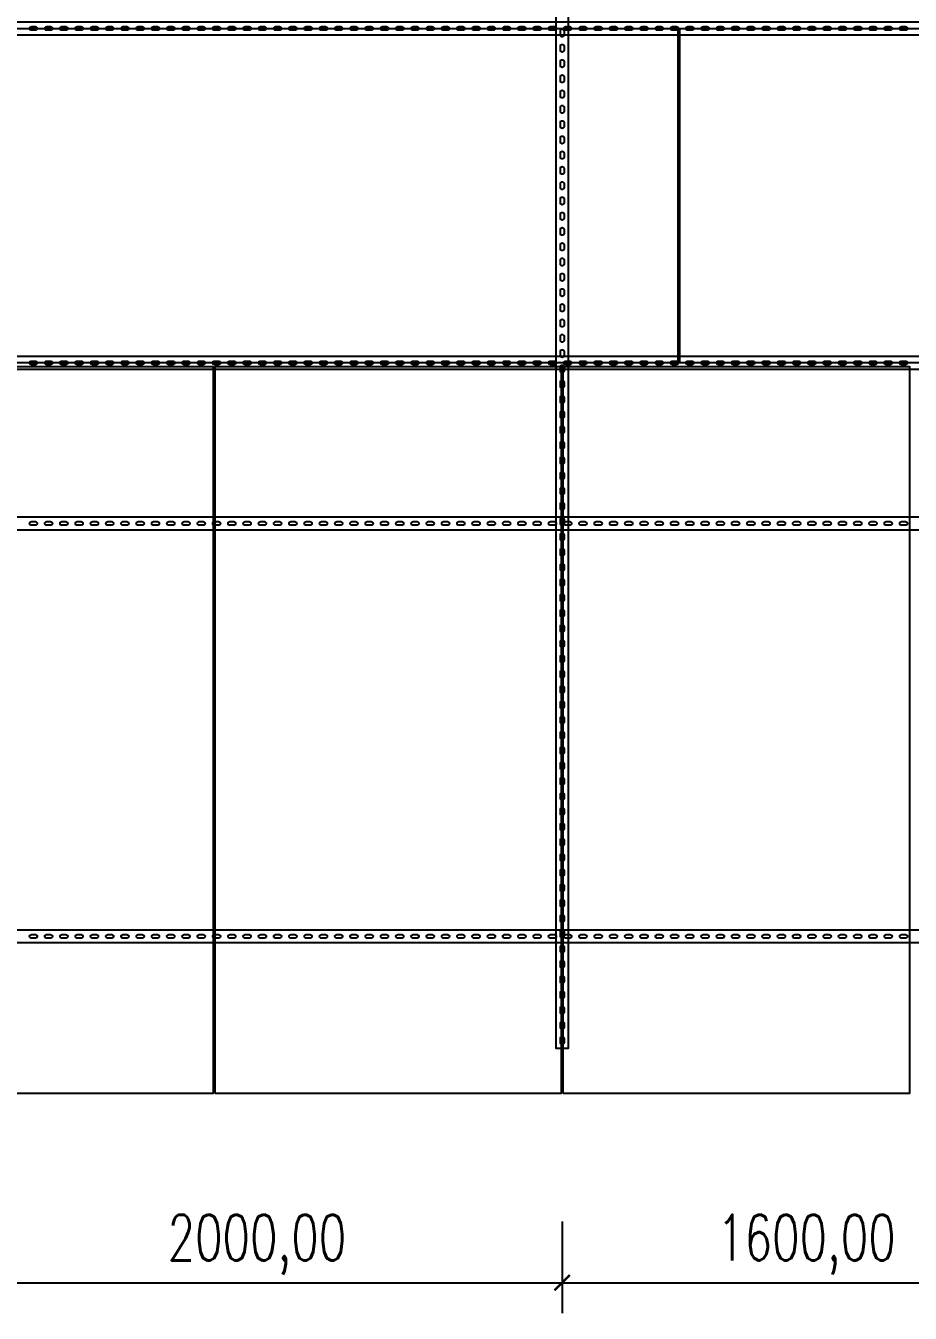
# Model space of a CAD drawing. Header units: millimetres. Extents: x -14454 to 167453, y -24 to 28032.
# Drawn here: x 55476 to 58293, y 8300 to 12401 of the extents above; entities that cross this region are included whole.
import ezdxf

# ---------------------------------------------------------------- set-up
doc = ezdxf.new("R2010")
doc.units = ezdxf.units.MM
for name, color, linetype in [('CY_标注', 7, 'Continuous'), ('CY_生产图', 7, 'Continuous'), ('EL-06', 6, 'Continuous'), ('NG-07', 8, 'Continuous'), ('组件', 4, 'Continuous')]:
    doc.layers.add(name, color=color, linetype=linetype)
doc.styles.add('CY_标注', font='romans.shx', dxfattribs={"width": 0.7, "bigfont": 'gbcbig.shx'})
doc.dimstyles.new('CY_标注', dxfattribs={"dimscale": 64.166667, "dimtxt": 1.5, "dimasz": 0.5, "dimexe": 1, "dimexo": 1, "dimgap": 0.5, "dimtad": 1, "dimzin": 1, "dimtxsty": 'CY_标注', "dimblk": 'ARCHTICK', "dimcen": -0.025, "dimdle": 1, "dimclrd": 8, "dimclre": 8, "dimclrt": 3, "dimadec": 0, "dimazin": 0, "dimtfac": 1, "dimtix": 1, "dimtmove": 2, "dimatfit": 3, "dimfxl": 0, "dimarcsym": 0})

# ---------------------------------------------------------------- blocks, each defined once
blk = doc.blocks.new('*U626')
at = {"layer": 'EL-06'}
blk.add_lwpolyline([(-20.5, 8113.8), (-20.5, 0), (20.5, 0), (20.5, 8113.8)], close=True, dxfattribs=at)
at = {"layer": 'NG-07'}
for points in [[(-6, 3318.5), (-6, 3331.5, -0.414214), (0, 3337.5), (0, 3337.5, -0.414214), (6, 3331.5), (6, 3318.5, -0.414214), (0, 3312.5), (0, 3312.5, -0.414214)], [(-6, 3268.5), (-6, 3281.5, -0.414214), (0, 3287.5), (0, 3287.5, -0.414214), (6, 3281.5), (6, 3268.5, -0.414214), (0, 3262.5), (0, 3262.5, -0.414214)], [(-6, 3218.5), (-6, 3231.5, -0.414214), (0, 3237.5), (0, 3237.5, -0.414214), (6, 3231.5), (6, 3218.5, -0.414214), (0, 3212.5), (0, 3212.5, -0.414214)], [(-6, 3168.5), (-6, 3181.5, -0.414214), (0, 3187.5), (0, 3187.5, -0.414214), (6, 3181.5), (6, 3168.5, -0.414214), (0, 3162.5), (0, 3162.5, -0.414214)], [(-6, 3118.5), (-6, 3131.5, -0.414214), (0, 3137.5), (0, 3137.5, -0.414214), (6, 3131.5), (6, 3118.5, -0.414214), (0, 3112.5), (0, 3112.5, -0.414214)], [(-6, 3068.5), (-6, 3081.5, -0.414214), (0, 3087.5), (0, 3087.5, -0.414214), (6, 3081.5), (6, 3068.5, -0.414214), (0, 3062.5), (0, 3062.5, -0.414214)], [(-6, 3018.5), (-6, 3031.5, -0.414214), (0, 3037.5), (0, 3037.5, -0.414214), (6, 3031.5), (6, 3018.5, -0.414214), (0, 3012.5), (0, 3012.5, -0.414214)], [(-6, 2968.5), (-6, 2981.5, -0.414214), (0, 2987.5), (0, 2987.5, -0.414214), (6, 2981.5), (6, 2968.5, -0.414214), (0, 2962.5), (0, 2962.5, -0.414214)], [(-6, 2918.5), (-6, 2931.5, -0.414214), (0, 2937.5), (0, 2937.5, -0.414214), (6, 2931.5), (6, 2918.5, -0.414214), (0, 2912.5), (0, 2912.5, -0.414214)], [(-6, 2868.5), (-6, 2881.5, -0.414214), (0, 2887.5), (0, 2887.5, -0.414214), (6, 2881.5), (6, 2868.5, -0.414214), (0, 2862.5), (0, 2862.5, -0.414214)], [(-6, 2818.5), (-6, 2831.5, -0.414214), (0, 2837.5), (0, 2837.5, -0.414214), (6, 2831.5), (6, 2818.5, -0.414214), (0, 2812.5), (0, 2812.5, -0.414214)], [(-6, 2768.5), (-6, 2781.5, -0.414214), (0, 2787.5), (0, 2787.5, -0.414214), (6, 2781.5), (6, 2768.5, -0.414214), (0, 2762.5), (0, 2762.5, -0.414214)], [(-6, 2718.5), (-6, 2731.5, -0.414214), (0, 2737.5), (0, 2737.5, -0.414214), (6, 2731.5), (6, 2718.5, -0.414214), (0, 2712.5), (0, 2712.5, -0.414214)], [(-6, 2668.5), (-6, 2681.5, -0.414214), (0, 2687.5), (0, 2687.5, -0.414214), (6, 2681.5), (6, 2668.5, -0.414214), (0, 2662.5), (0, 2662.5, -0.414214)], [(-6, 2618.5), (-6, 2631.5, -0.414214), (0, 2637.5), (0, 2637.5, -0.414214), (6, 2631.5), (6, 2618.5, -0.414214), (0, 2612.5), (0, 2612.5, -0.414214)], [(-6, 2568.5), (-6, 2581.5, -0.414214), (0, 2587.5), (0, 2587.5, -0.414214), (6, 2581.5), (6, 2568.5, -0.414214), (0, 2562.5), (0, 2562.5, -0.414214)], [(-6, 2518.5), (-6, 2531.5, -0.414214), (0, 2537.5), (0, 2537.5, -0.414214), (6, 2531.5), (6, 2518.5, -0.414214), (0, 2512.5), (0, 2512.5, -0.414214)], [(-6, 2468.5), (-6, 2481.5, -0.414214), (0, 2487.5), (0, 2487.5, -0.414214), (6, 2481.5), (6, 2468.5, -0.414214), (0, 2462.5), (0, 2462.5, -0.414214)], [(-6, 2418.5), (-6, 2431.5, -0.414214), (0, 2437.5), (0, 2437.5, -0.414214), (6, 2431.5), (6, 2418.5, -0.414214), (0, 2412.5), (0, 2412.5, -0.414214)], [(-6, 2368.5), (-6, 2381.5, -0.414214), (0, 2387.5), (0, 2387.5, -0.414214), (6, 2381.5), (6, 2368.5, -0.414214), (0, 2362.5), (0, 2362.5, -0.414214)], [(-6, 2318.5), (-6, 2331.5, -0.414214), (0, 2337.5), (0, 2337.5, -0.414214), (6, 2331.5), (6, 2318.5, -0.414214), (0, 2312.5), (0, 2312.5, -0.414214)], [(-6, 2268.5), (-6, 2281.5, -0.414214), (0, 2287.5), (0, 2287.5, -0.414214), (6, 2281.5), (6, 2268.5, -0.414214), (0, 2262.5), (0, 2262.5, -0.414214)], [(-6, 2218.5), (-6, 2231.5, -0.414214), (0, 2237.5), (0, 2237.5, -0.414214), (6, 2231.5), (6, 2218.5, -0.414214), (0, 2212.5), (0, 2212.5, -0.414214)], [(-6, 2168.5), (-6, 2181.5, -0.414214), (0, 2187.5), (0, 2187.5, -0.414214), (6, 2181.5), (6, 2168.5, -0.414214), (0, 2162.5), (0, 2162.5, -0.414214)], [(-6, 2118.5), (-6, 2131.5, -0.414214), (0, 2137.5), (0, 2137.5, -0.414214), (6, 2131.5), (6, 2118.5, -0.414214), (0, 2112.5), (0, 2112.5, -0.414214)], [(-6, 2068.5), (-6, 2081.5, -0.414214), (0, 2087.5), (0, 2087.5, -0.414214), (6, 2081.5), (6, 2068.5, -0.414214), (0, 2062.5), (0, 2062.5, -0.414214)], [(-6, 2018.5), (-6, 2031.5, -0.414214), (0, 2037.5), (0, 2037.5, -0.414214), (6, 2031.5), (6, 2018.5, -0.414214), (0, 2012.5), (0, 2012.5, -0.414214)], [(-6, 1968.5), (-6, 1981.5, -0.414214), (0, 1987.5), (0, 1987.5, -0.414214), (6, 1981.5), (6, 1968.5, -0.414214), (0, 1962.5), (0, 1962.5, -0.414214)], [(-6, 1918.5), (-6, 1931.5, -0.414214), (0, 1937.5), (0, 1937.5, -0.414214), (6, 1931.5), (6, 1918.5, -0.414214), (0, 1912.5), (0, 1912.5, -0.414214)], [(-6, 1868.5), (-6, 1881.5, -0.414214), (0, 1887.5), (0, 1887.5, -0.414214), (6, 1881.5), (6, 1868.5, -0.414214), (0, 1862.5), (0, 1862.5, -0.414214)], [(-6, 1818.5), (-6, 1831.5, -0.414214), (0, 1837.5), (0, 1837.5, -0.414214), (6, 1831.5), (6, 1818.5, -0.414214), (0, 1812.5), (0, 1812.5, -0.414214)], [(-6, 1768.5), (-6, 1781.5, -0.414214), (0, 1787.5), (0, 1787.5, -0.414214), (6, 1781.5), (6, 1768.5, -0.414214), (0, 1762.5), (0, 1762.5, -0.414214)], [(-6, 1718.5), (-6, 1731.5, -0.414214), (0, 1737.5), (0, 1737.5, -0.414214), (6, 1731.5), (6, 1718.5, -0.414214), (0, 1712.5), (0, 1712.5, -0.414214)], [(-6, 1668.5), (-6, 1681.5, -0.414214), (0, 1687.5), (0, 1687.5, -0.414214), (6, 1681.5), (6, 1668.5, -0.414214), (0, 1662.5), (0, 1662.5, -0.414214)], [(-6, 1618.5), (-6, 1631.5, -0.414214), (0, 1637.5), (0, 1637.5, -0.414214), (6, 1631.5), (6, 1618.5, -0.414214), (0, 1612.5), (0, 1612.5, -0.414214)], [(-6, 1568.5), (-6, 1581.5, -0.414214), (0, 1587.5), (0, 1587.5, -0.414214), (6, 1581.5), (6, 1568.5, -0.414214), (0, 1562.5), (0, 1562.5, -0.414214)], [(-6, 1518.5), (-6, 1531.5, -0.414214), (0, 1537.5), (0, 1537.5, -0.414214), (6, 1531.5), (6, 1518.5, -0.414214), (0, 1512.5), (0, 1512.5, -0.414214)], [(-6, 1468.5), (-6, 1481.5, -0.414214), (0, 1487.5), (0, 1487.5, -0.414214), (6, 1481.5), (6, 1468.5, -0.414214), (0, 1462.5), (0, 1462.5, -0.414214)], [(-6, 1418.5), (-6, 1431.5, -0.414214), (0, 1437.5), (0, 1437.5, -0.414214), (6, 1431.5), (6, 1418.5, -0.414214), (0, 1412.5), (0, 1412.5, -0.414214)], [(-6, 1368.5), (-6, 1381.5, -0.414214), (0, 1387.5), (0, 1387.5, -0.414214), (6, 1381.5), (6, 1368.5, -0.414214), (0, 1362.5), (0, 1362.5, -0.414214)], [(-6, 1318.5), (-6, 1331.5, -0.414214), (0, 1337.5), (0, 1337.5, -0.414214), (6, 1331.5), (6, 1318.5, -0.414214), (0, 1312.5), (0, 1312.5, -0.414214)], [(-6, 1268.5), (-6, 1281.5, -0.414214), (0, 1287.5), (0, 1287.5, -0.414214), (6, 1281.5), (6, 1268.5, -0.414214), (0, 1262.5), (0, 1262.5, -0.414214)], [(-6, 1218.5), (-6, 1231.5, -0.414214), (0, 1237.5), (0, 1237.5, -0.414214), (6, 1231.5), (6, 1218.5, -0.414214), (0, 1212.5), (0, 1212.5, -0.414214)], [(-6, 1168.5), (-6, 1181.5, -0.414214), (0, 1187.5), (0, 1187.5, -0.414214), (6, 1181.5), (6, 1168.5, -0.414214), (0, 1162.5), (0, 1162.5, -0.414214)], [(-6, 1118.5), (-6, 1131.5, -0.414214), (0, 1137.5), (0, 1137.5, -0.414214), (6, 1131.5), (6, 1118.5, -0.414214), (0, 1112.5), (0, 1112.5, -0.414214)], [(-6, 1068.5), (-6, 1081.5, -0.414214), (0, 1087.5), (0, 1087.5, -0.414214), (6, 1081.5), (6, 1068.5, -0.414214), (0, 1062.5), (0, 1062.5, -0.414214)], [(-6, 1018.5), (-6, 1031.5, -0.414214), (0, 1037.5), (0, 1037.5, -0.414214), (6, 1031.5), (6, 1018.5, -0.414214), (0, 1012.5), (0, 1012.5, -0.414214)], [(-6, 968.5), (-6, 981.5, -0.414214), (0, 987.5), (0, 987.5, -0.414214), (6, 981.5), (6, 968.5, -0.414214), (0, 962.5), (0, 962.5, -0.414214)], [(-6, 918.5), (-6, 931.5, -0.414214), (0, 937.5), (0, 937.5, -0.414214), (6, 931.5), (6, 918.5, -0.414214), (0, 912.5), (0, 912.5, -0.414214)], [(-6, 868.5), (-6, 881.5, -0.414214), (0, 887.5), (0, 887.5, -0.414214), (6, 881.5), (6, 868.5, -0.414214), (0, 862.5), (0, 862.5, -0.414214)], [(-6, 818.5), (-6, 831.5, -0.414214), (0, 837.5), (0, 837.5, -0.414214), (6, 831.5), (6, 818.5, -0.414214), (0, 812.5), (0, 812.5, -0.414214)], [(-6, 768.5), (-6, 781.5, -0.414214), (0, 787.5), (0, 787.5, -0.414214), (6, 781.5), (6, 768.5, -0.414214), (0, 762.5), (0, 762.5, -0.414214)], [(-6, 718.5), (-6, 731.5, -0.414214), (0, 737.5), (0, 737.5, -0.414214), (6, 731.5), (6, 718.5, -0.414214), (0, 712.5), (0, 712.5, -0.414214)], [(-6, 668.5), (-6, 681.5, -0.414214), (0, 687.5), (0, 687.5, -0.414214), (6, 681.5), (6, 668.5, -0.414214), (0, 662.5), (0, 662.5, -0.414214)], [(-6, 618.5), (-6, 631.5, -0.414214), (0, 637.5), (0, 637.5, -0.414214), (6, 631.5), (6, 618.5, -0.414214), (0, 612.5), (0, 612.5, -0.414214)], [(-6, 568.5), (-6, 581.5, -0.414214), (0, 587.5), (0, 587.5, -0.414214), (6, 581.5), (6, 568.5, -0.414214), (0, 562.5), (0, 562.5, -0.414214)], [(-6, 518.5), (-6, 531.5, -0.414214), (0, 537.5), (0, 537.5, -0.414214), (6, 531.5), (6, 518.5, -0.414214), (0, 512.5), (0, 512.5, -0.414214)], [(-6, 468.5), (-6, 481.5, -0.414214), (0, 487.5), (0, 487.5, -0.414214), (6, 481.5), (6, 468.5, -0.414214), (0, 462.5), (0, 462.5, -0.414214)], [(-6, 418.5), (-6, 431.5, -0.414214), (0, 437.5), (0, 437.5, -0.414214), (6, 431.5), (6, 418.5, -0.414214), (0, 412.5), (0, 412.5, -0.414214)], [(-6, 368.5), (-6, 381.5, -0.414214), (0, 387.5), (0, 387.5, -0.414214), (6, 381.5), (6, 368.5, -0.414214), (0, 362.5), (0, 362.5, -0.414214)], [(-6, 318.5), (-6, 331.5, -0.414214), (0, 337.5), (0, 337.5, -0.414214), (6, 331.5), (6, 318.5, -0.414214), (0, 312.5), (0, 312.5, -0.414214)], [(-6, 268.5), (-6, 281.5, -0.414214), (0, 287.5), (0, 287.5, -0.414214), (6, 281.5), (6, 268.5, -0.414214), (0, 262.5), (0, 262.5, -0.414214)], [(-6, 218.5), (-6, 231.5, -0.414214), (0, 237.5), (0, 237.5, -0.414214), (6, 231.5), (6, 218.5, -0.414214), (0, 212.5), (0, 212.5, -0.414214)], [(-6, 168.5), (-6, 181.5, -0.414214), (0, 187.5), (0, 187.5, -0.414214), (6, 181.5), (6, 168.5, -0.414214), (0, 162.5), (0, 162.5, -0.414214)], [(-6, 118.5), (-6, 131.5, -0.414214), (0, 137.5), (0, 137.5, -0.414214), (6, 131.5), (6, 118.5, -0.414214), (0, 112.5), (0, 112.5, -0.414214)], [(-6, 68.5), (-6, 81.5, -0.414214), (0, 87.5), (0, 87.5, -0.414214), (6, 81.5), (6, 68.5, -0.414214), (0, 62.5), (0, 62.5, -0.414214)], [(-6, 18.5), (-6, 31.5, -0.414214), (0, 37.5), (0, 37.5, -0.414214), (6, 31.5), (6, 18.5, -0.414214), (0, 12.5), (0, 12.5, -0.414214)]]:
    blk.add_lwpolyline(points, format="xyb", close=True, dxfattribs=at)
blk = doc.blocks.new('_ArchTick')
at = {"color": 0, "linetype": 'ByBlock', "const_width": 0.15}
blk.add_lwpolyline([(-0.5, -0.5), (0.5, 0.5)], dxfattribs=at)
blk = doc.blocks.new('*D500')
at = {"layer": 'CY_标注', "color": 8, "lineweight": -2, "transparency": 16777216}
for p, q in [((2550, -800), (2550, -1100)), ((4550, -800), (4550, -1100)), ((2450, -1000), (4650, -1000))]:
    blk.add_line(p, q, dxfattribs=at)
at = {"layer": 'Defpoints', "color": 0, "transparency": 16777216}
for p in [(2550, -500), (4550, -500), (4550, -1000)]:
    blk.add_point(p, dxfattribs=at)
at = {"layer": 'CY_标注', "color": 8, "lineweight": -2, "transparency": 16777216, "xscale": 50, "yscale": 50, "zscale": 50, "rotation": 180}
blk.add_blockref('_ArchTick', (2550, -1000), dxfattribs=at)
at = {"layer": 'CY_标注', "color": 8, "lineweight": -2, "transparency": 16777216, "xscale": 50, "yscale": 50, "zscale": 50}
blk.add_blockref('_ArchTick', (4550, -1000), dxfattribs=at)
at = {"layer": 'CY_标注', "color": 3, "transparency": 16777216, "insert": (3550, -875), "char_height": 150, "attachment_point": 5, "style": 'CY_标注'}
blk.add_mtext('2000,00', dxfattribs=at)
blk = doc.blocks.new('*D501')
at = {"layer": 'CY_标注', "color": 8, "lineweight": -2, "transparency": 16777216}
for p, q in [((4550, -800), (4550, -1100)), ((6150, -800), (6150, -1100)), ((4450, -1000), (6250, -1000))]:
    blk.add_line(p, q, dxfattribs=at)
at = {"layer": 'Defpoints', "color": 0, "transparency": 16777216}
for p in [(4550, -500), (6150, -500), (6150, -1000)]:
    blk.add_point(p, dxfattribs=at)
at = {"layer": 'CY_标注', "color": 8, "lineweight": -2, "transparency": 16777216, "xscale": 50, "yscale": 50, "zscale": 50, "rotation": 180}
blk.add_blockref('_ArchTick', (4550, -1000), dxfattribs=at)
at = {"layer": 'CY_标注', "color": 8, "lineweight": -2, "transparency": 16777216, "xscale": 50, "yscale": 50, "zscale": 50}
blk.add_blockref('_ArchTick', (6150, -1000), dxfattribs=at)
at = {"layer": 'CY_标注', "color": 3, "transparency": 16777216, "insert": (5350, -875), "char_height": 150, "attachment_point": 5, "style": 'CY_标注'}
blk.add_mtext('1600,00', dxfattribs=at)
blk = doc.blocks.new('*U635')
at = {"layer": 'EL-06'}
blk.add_lwpolyline([(-20.5, 6000), (-20.5, 0), (20.5, 0), (20.5, 6000)], close=True, dxfattribs=at)
at = {"layer": 'NG-07'}
for points in [[(-6, 5718.5), (-6, 5731.5, -0.414214), (0, 5737.5), (0, 5737.5, -0.414214), (6, 5731.5), (6, 5718.5, -0.414214), (0, 5712.5), (0, 5712.5, -0.414214)], [(-6, 5668.5), (-6, 5681.5, -0.414214), (0, 5687.5), (0, 5687.5, -0.414214), (6, 5681.5), (6, 5668.5, -0.414214), (0, 5662.5), (0, 5662.5, -0.414214)], [(-6, 5618.5), (-6, 5631.5, -0.414214), (0, 5637.5), (0, 5637.5, -0.414214), (6, 5631.5), (6, 5618.5, -0.414214), (0, 5612.5), (0, 5612.5, -0.414214)], [(-6, 5568.5), (-6, 5581.5, -0.414214), (0, 5587.5), (0, 5587.5, -0.414214), (6, 5581.5), (6, 5568.5, -0.414214), (0, 5562.5), (0, 5562.5, -0.414214)], [(-6, 5518.5), (-6, 5531.5, -0.414214), (0, 5537.5), (0, 5537.5, -0.414214), (6, 5531.5), (6, 5518.5, -0.414214), (0, 5512.5), (0, 5512.5, -0.414214)], [(-6, 5468.5), (-6, 5481.5, -0.414214), (0, 5487.5), (0, 5487.5, -0.414214), (6, 5481.5), (6, 5468.5, -0.414214), (0, 5462.5), (0, 5462.5, -0.414214)], [(-6, 5418.5), (-6, 5431.5, -0.414214), (0, 5437.5), (0, 5437.5, -0.414214), (6, 5431.5), (6, 5418.5, -0.414214), (0, 5412.5), (0, 5412.5, -0.414214)], [(-6, 5368.5), (-6, 5381.5, -0.414214), (0, 5387.5), (0, 5387.5, -0.414214), (6, 5381.5), (6, 5368.5, -0.414214), (0, 5362.5), (0, 5362.5, -0.414214)], [(-6, 5318.5), (-6, 5331.5, -0.414214), (0, 5337.5), (0, 5337.5, -0.414214), (6, 5331.5), (6, 5318.5, -0.414214), (0, 5312.5), (0, 5312.5, -0.414214)], [(-6, 5268.5), (-6, 5281.5, -0.414214), (0, 5287.5), (0, 5287.5, -0.414214), (6, 5281.5), (6, 5268.5, -0.414214), (0, 5262.5), (0, 5262.5, -0.414214)], [(-6, 5218.5), (-6, 5231.5, -0.414214), (0, 5237.5), (0, 5237.5, -0.414214), (6, 5231.5), (6, 5218.5, -0.414214), (0, 5212.5), (0, 5212.5, -0.414214)], [(-6, 5168.5), (-6, 5181.5, -0.414214), (0, 5187.5), (0, 5187.5, -0.414214), (6, 5181.5), (6, 5168.5, -0.414214), (0, 5162.5), (0, 5162.5, -0.414214)], [(-6, 5118.5), (-6, 5131.5, -0.414214), (0, 5137.5), (0, 5137.5, -0.414214), (6, 5131.5), (6, 5118.5, -0.414214), (0, 5112.5), (0, 5112.5, -0.414214)], [(-6, 5068.5), (-6, 5081.5, -0.414214), (0, 5087.5), (0, 5087.5, -0.414214), (6, 5081.5), (6, 5068.5, -0.414214), (0, 5062.5), (0, 5062.5, -0.414214)], [(-6, 5018.5), (-6, 5031.5, -0.414214), (0, 5037.5), (0, 5037.5, -0.414214), (6, 5031.5), (6, 5018.5, -0.414214), (0, 5012.5), (0, 5012.5, -0.414214)], [(-6, 4968.5), (-6, 4981.5, -0.414214), (0, 4987.5), (0, 4987.5, -0.414214), (6, 4981.5), (6, 4968.5, -0.414214), (0, 4962.5), (0, 4962.5, -0.414214)], [(-6, 4918.5), (-6, 4931.5, -0.414214), (0, 4937.5), (0, 4937.5, -0.414214), (6, 4931.5), (6, 4918.5, -0.414214), (0, 4912.5), (0, 4912.5, -0.414214)], [(-6, 4868.5), (-6, 4881.5, -0.414214), (0, 4887.5), (0, 4887.5, -0.414214), (6, 4881.5), (6, 4868.5, -0.414214), (0, 4862.5), (0, 4862.5, -0.414214)], [(-6, 4818.5), (-6, 4831.5, -0.414214), (0, 4837.5), (0, 4837.5, -0.414214), (6, 4831.5), (6, 4818.5, -0.414214), (0, 4812.5), (0, 4812.5, -0.414214)], [(-6, 4768.5), (-6, 4781.5, -0.414214), (0, 4787.5), (0, 4787.5, -0.414214), (6, 4781.5), (6, 4768.5, -0.414214), (0, 4762.5), (0, 4762.5, -0.414214)], [(-6, 4718.5), (-6, 4731.5, -0.414214), (0, 4737.5), (0, 4737.5, -0.414214), (6, 4731.5), (6, 4718.5, -0.414214), (0, 4712.5), (0, 4712.5, -0.414214)], [(-6, 4668.5), (-6, 4681.5, -0.414214), (0, 4687.5), (0, 4687.5, -0.414214), (6, 4681.5), (6, 4668.5, -0.414214), (0, 4662.5), (0, 4662.5, -0.414214)], [(-6, 4618.5), (-6, 4631.5, -0.414214), (0, 4637.5), (0, 4637.5, -0.414214), (6, 4631.5), (6, 4618.5, -0.414214), (0, 4612.5), (0, 4612.5, -0.414214)], [(-6, 4568.5), (-6, 4581.5, -0.414214), (0, 4587.5), (0, 4587.5, -0.414214), (6, 4581.5), (6, 4568.5, -0.414214), (0, 4562.5), (0, 4562.5, -0.414214)], [(-6, 4518.5), (-6, 4531.5, -0.414214), (0, 4537.5), (0, 4537.5, -0.414214), (6, 4531.5), (6, 4518.5, -0.414214), (0, 4512.5), (0, 4512.5, -0.414214)], [(-6, 4468.5), (-6, 4481.5, -0.414214), (0, 4487.5), (0, 4487.5, -0.414214), (6, 4481.5), (6, 4468.5, -0.414214), (0, 4462.5), (0, 4462.5, -0.414214)], [(-6, 4418.5), (-6, 4431.5, -0.414214), (0, 4437.5), (0, 4437.5, -0.414214), (6, 4431.5), (6, 4418.5, -0.414214), (0, 4412.5), (0, 4412.5, -0.414214)], [(-6, 4368.5), (-6, 4381.5, -0.414214), (0, 4387.5), (0, 4387.5, -0.414214), (6, 4381.5), (6, 4368.5, -0.414214), (0, 4362.5), (0, 4362.5, -0.414214)], [(-6, 4318.5), (-6, 4331.5, -0.414214), (0, 4337.5), (0, 4337.5, -0.414214), (6, 4331.5), (6, 4318.5, -0.414214), (0, 4312.5), (0, 4312.5, -0.414214)], [(-6, 4268.5), (-6, 4281.5, -0.414214), (0, 4287.5), (0, 4287.5, -0.414214), (6, 4281.5), (6, 4268.5, -0.414214), (0, 4262.5), (0, 4262.5, -0.414214)], [(-6, 4218.5), (-6, 4231.5, -0.414214), (0, 4237.5), (0, 4237.5, -0.414214), (6, 4231.5), (6, 4218.5, -0.414214), (0, 4212.5), (0, 4212.5, -0.414214)], [(-6, 4168.5), (-6, 4181.5, -0.414214), (0, 4187.5), (0, 4187.5, -0.414214), (6, 4181.5), (6, 4168.5, -0.414214), (0, 4162.5), (0, 4162.5, -0.414214)], [(-6, 4118.5), (-6, 4131.5, -0.414214), (0, 4137.5), (0, 4137.5, -0.414214), (6, 4131.5), (6, 4118.5, -0.414214), (0, 4112.5), (0, 4112.5, -0.414214)], [(-6, 4068.5), (-6, 4081.5, -0.414214), (0, 4087.5), (0, 4087.5, -0.414214), (6, 4081.5), (6, 4068.5, -0.414214), (0, 4062.5), (0, 4062.5, -0.414214)], [(-6, 4018.5), (-6, 4031.5, -0.414214), (0, 4037.5), (0, 4037.5, -0.414214), (6, 4031.5), (6, 4018.5, -0.414214), (0, 4012.5), (0, 4012.5, -0.414214)], [(-6, 3968.5), (-6, 3981.5, -0.414214), (0, 3987.5), (0, 3987.5, -0.414214), (6, 3981.5), (6, 3968.5, -0.414214), (0, 3962.5), (0, 3962.5, -0.414214)], [(-6, 3918.5), (-6, 3931.5, -0.414214), (0, 3937.5), (0, 3937.5, -0.414214), (6, 3931.5), (6, 3918.5, -0.414214), (0, 3912.5), (0, 3912.5, -0.414214)], [(-6, 3868.5), (-6, 3881.5, -0.414214), (0, 3887.5), (0, 3887.5, -0.414214), (6, 3881.5), (6, 3868.5, -0.414214), (0, 3862.5), (0, 3862.5, -0.414214)], [(-6, 3818.5), (-6, 3831.5, -0.414214), (0, 3837.5), (0, 3837.5, -0.414214), (6, 3831.5), (6, 3818.5, -0.414214), (0, 3812.5), (0, 3812.5, -0.414214)], [(-6, 3768.5), (-6, 3781.5, -0.414214), (0, 3787.5), (0, 3787.5, -0.414214), (6, 3781.5), (6, 3768.5, -0.414214), (0, 3762.5), (0, 3762.5, -0.414214)], [(-6, 3718.5), (-6, 3731.5, -0.414214), (0, 3737.5), (0, 3737.5, -0.414214), (6, 3731.5), (6, 3718.5, -0.414214), (0, 3712.5), (0, 3712.5, -0.414214)], [(-6, 3668.5), (-6, 3681.5, -0.414214), (0, 3687.5), (0, 3687.5, -0.414214), (6, 3681.5), (6, 3668.5, -0.414214), (0, 3662.5), (0, 3662.5, -0.414214)], [(-6, 3618.5), (-6, 3631.5, -0.414214), (0, 3637.5), (0, 3637.5, -0.414214), (6, 3631.5), (6, 3618.5, -0.414214), (0, 3612.5), (0, 3612.5, -0.414214)], [(-6, 3568.5), (-6, 3581.5, -0.414214), (0, 3587.5), (0, 3587.5, -0.414214), (6, 3581.5), (6, 3568.5, -0.414214), (0, 3562.5), (0, 3562.5, -0.414214)], [(-6, 3518.5), (-6, 3531.5, -0.414214), (0, 3537.5), (0, 3537.5, -0.414214), (6, 3531.5), (6, 3518.5, -0.414214), (0, 3512.5), (0, 3512.5, -0.414214)], [(-6, 3468.5), (-6, 3481.5, -0.414214), (0, 3487.5), (0, 3487.5, -0.414214), (6, 3481.5), (6, 3468.5, -0.414214), (0, 3462.5), (0, 3462.5, -0.414214)], [(-6, 3418.5), (-6, 3431.5, -0.414214), (0, 3437.5), (0, 3437.5, -0.414214), (6, 3431.5), (6, 3418.5, -0.414214), (0, 3412.5), (0, 3412.5, -0.414214)], [(-6, 3368.5), (-6, 3381.5, -0.414214), (0, 3387.5), (0, 3387.5, -0.414214), (6, 3381.5), (6, 3368.5, -0.414214), (0, 3362.5), (0, 3362.5, -0.414214)], [(-6, 3318.5), (-6, 3331.5, -0.414214), (0, 3337.5), (0, 3337.5, -0.414214), (6, 3331.5), (6, 3318.5, -0.414214), (0, 3312.5), (0, 3312.5, -0.414214)], [(-6, 3268.5), (-6, 3281.5, -0.414214), (0, 3287.5), (0, 3287.5, -0.414214), (6, 3281.5), (6, 3268.5, -0.414214), (0, 3262.5), (0, 3262.5, -0.414214)], [(-6, 3218.5), (-6, 3231.5, -0.414214), (0, 3237.5), (0, 3237.5, -0.414214), (6, 3231.5), (6, 3218.5, -0.414214), (0, 3212.5), (0, 3212.5, -0.414214)], [(-6, 3168.5), (-6, 3181.5, -0.414214), (0, 3187.5), (0, 3187.5, -0.414214), (6, 3181.5), (6, 3168.5, -0.414214), (0, 3162.5), (0, 3162.5, -0.414214)], [(-6, 3118.5), (-6, 3131.5, -0.414214), (0, 3137.5), (0, 3137.5, -0.414214), (6, 3131.5), (6, 3118.5, -0.414214), (0, 3112.5), (0, 3112.5, -0.414214)], [(-6, 3068.5), (-6, 3081.5, -0.414214), (0, 3087.5), (0, 3087.5, -0.414214), (6, 3081.5), (6, 3068.5, -0.414214), (0, 3062.5), (0, 3062.5, -0.414214)], [(-6, 3018.5), (-6, 3031.5, -0.414214), (0, 3037.5), (0, 3037.5, -0.414214), (6, 3031.5), (6, 3018.5, -0.414214), (0, 3012.5), (0, 3012.5, -0.414214)], [(-6, 2968.5), (-6, 2981.5, -0.414214), (0, 2987.5), (0, 2987.5, -0.414214), (6, 2981.5), (6, 2968.5, -0.414214), (0, 2962.5), (0, 2962.5, -0.414214)], [(-6, 2918.5), (-6, 2931.5, -0.414214), (0, 2937.5), (0, 2937.5, -0.414214), (6, 2931.5), (6, 2918.5, -0.414214), (0, 2912.5), (0, 2912.5, -0.414214)], [(-6, 2868.5), (-6, 2881.5, -0.414214), (0, 2887.5), (0, 2887.5, -0.414214), (6, 2881.5), (6, 2868.5, -0.414214), (0, 2862.5), (0, 2862.5, -0.414214)]]:
    blk.add_lwpolyline(points, format="xyb", close=True, dxfattribs=at)
blk = doc.blocks.new('排布计算')
at = {"layer": '组件'}
for points in [[(2464, 2012.598), (2464, 3107.958), (4929, 3107.958), (4929, 2012.598)], [(4935, 2012.598), (4935, 3107.958), (7400, 3107.958), (7400, 2012.598)], [(2273, -380), (2273, 2001.007), (3407, 2001.007), (3407, -380)], [(3413, -380), (3413, 2001.007), (4547, 2001.007), (4547, -380)], [(4553, -380), (4553, 2001.007), (5687, 2001.007), (5687, -380)]]:
    blk.add_lwpolyline(points, close=True, dxfattribs=at)
blk.add_blockref('*U626', (4550, -232))
at = {"rotation": 270}
for p in [(-57, 3107.958), (-57, 2012.598), (-57, 1486.652), (-57, 134.356)]:
    blk.add_blockref('*U635', p, dxfattribs=at)
at = {"layer": 'CY_标注'}
for base, p1, p2, picture, middle in [((4550, -1000), (2550, -500), (4550, -500), '*D500', (3550, -875)), ((6150, -1000), (4550, -500), (6150, -500), '*D501', (5350, -875))]:
    dim = blk.add_linear_dim(base=base, p1=p1, p2=p2, dimstyle='CY_标注', dxfattribs=at)
    dim.commit()
    dim.dimension.update_dxf_attribs({"geometry": picture, "text_midpoint": middle})
blk = doc.blocks.new('平屋面1934676组件排布计算图块')
blk.add_blockref('排布计算', (157, 1100))
blk = doc.blocks.new('平屋面1934676组件排布计算图块1')
for name, p in [('排布计算', (157, 1100)), ('平屋面1934676组件排布计算图块', (0, 0))]:
    blk.add_blockref(name, p)

msp = doc.modelspace()

# ---------------------------------------------------------------- block references
at = {"layer": 'CY_生产图', "xscale": 0.9724785038995083, "yscale": 0.9724785038995083, "zscale": 0.9724785038995083}
msp.add_blockref('平屋面1934676组件排布计算图块1', (52607.297, 8300, 14.985), dxfattribs=at)

doc.saveas('drawing.dxf')
